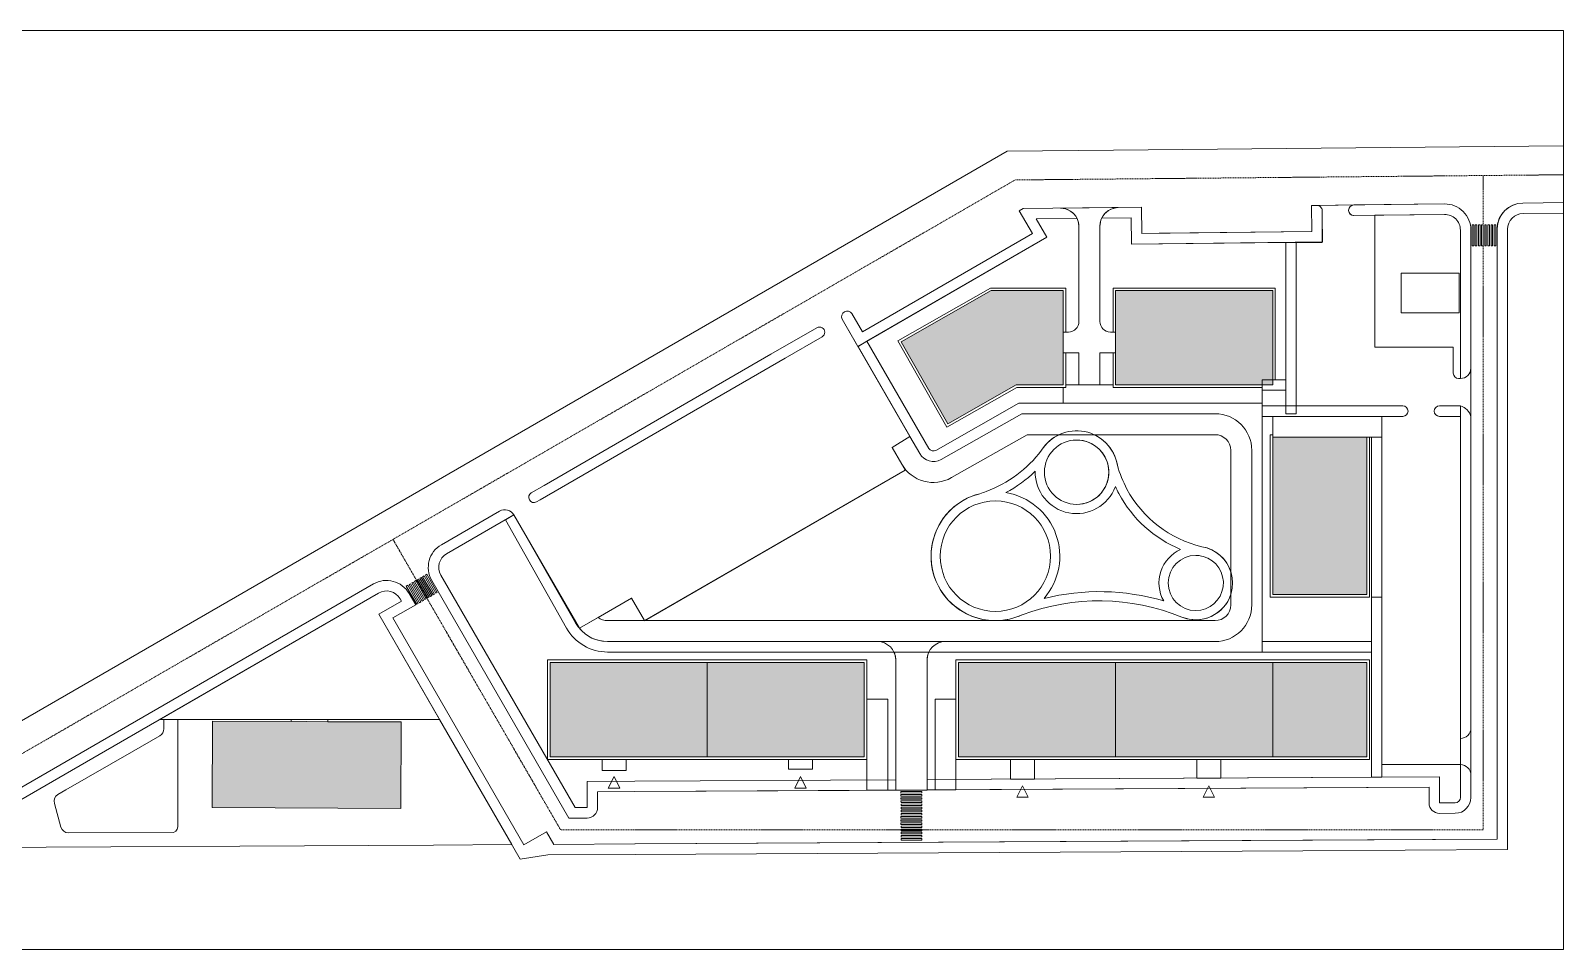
# Model space of a CAD drawing. Header units: millimetres. Extents: x 18162 to 7085488, y 72188 to 247925.
# Drawn here: x 4941821 to 5234571, y 72524 to 247925 of the extents above; entities that cross this region are included whole.
import ezdxf

# ---------------------------------------------------------------- set-up
doc = ezdxf.new("R2010")
doc.units = ezdxf.units.MM
doc.header["$MEASUREMENT"] = 0
doc.linetypes.add('Hidden Line', pattern=[317.5, 211.666667, -105.833333])
doc.layers.add('RENDER_REAL (5)_3_00 ET', color=7, linetype='Continuous')
doc.layers.add('RENDER_REAL (5)_3_Drawing & Figure', color=7, linetype='Continuous')

msp = doc.modelspace()

# ---------------------------------------------------------------- hatches: boundary and pattern name
at = {"layer": 'RENDER_REAL (5)_3_Drawing & Figure', "linetype": 'Continuous', "lineweight": 0}
for points in [[(5139055.5, 198287.8), (5125295.1, 198287.8), (5108117.9, 188519.2), (5117016.2, 172872.4), (5130055.4, 180287.8), (5139055.5, 180287.8)], [(5179055.5, 198287.8), (5149055.5, 198287.8), (5149055.5, 180287.8), (5179055.5, 180287.8)], [(5197055.5, 170288.2), (5179055.5, 170288.2), (5179055.5, 140288.2), (5197055.5, 140288.2)], [(5071055.5, 109288.6), (5071055.5, 127288.6), (5041055.5, 127288.6), (5041055.5, 109288.6)], [(5101055.5, 109288.6), (5101055.5, 127288.6), (5071055.5, 127288.6), (5071055.5, 109288.6)], [(5149055.5, 109288.6), (5149055.5, 127288.6), (5119055.5, 127288.6), (5119055.5, 109288.6)], [(5179055.5, 109288.6), (5179055.5, 127288.6), (5149055.5, 127288.6), (5149055.5, 109288.6)], [(5179055.5, 127288.6), (5179055.5, 109288.6), (5197055.5, 109288.6), (5197055.5, 127288.6)], [(5012575.9, 115933.7), (4976576.2, 116077.3), (4976510.4, 99577.4), (5012510.1, 99433.8)]]:
    msp.add_hatch(color=27, dxfattribs=at).paths.add_polyline_path(points)

# ---------------------------------------------------------------- linework, layer by layer
at = {"layer": 'RENDER_REAL (5)_3_00 ET', "color": 7, "linetype": 'Continuous', "lineweight": 5, "flags": 128}
msp.add_lwpolyline([(5234571.3, 225912.6), (5148663.3, 225101.1), (5128365.8, 224909.4), (5014768.3, 159308.9), (5001778.7, 151807.6), (4897950.3, 91848.6), (4898075.7, 72524.1)], dxfattribs=at)
at = {"layer": 'RENDER_REAL (5)_3_00 ET', "color": 8, "linetype": 'Hidden Line', "lineweight": 13, "flags": 128}
for points in [[(5234571.3, 220412.3), (5148715.2, 219601.3), (5129863.9, 219423.3), (5017518.8, 154546), (5004529.2, 147044.7), (4903471, 88685.5), (4903575.8, 72524.1)], [(5011024, 150795.4), (5043037.4, 95359.2), (5219271.3, 95359.2), (5219271.3, 220267.8)]]:
    msp.add_lwpolyline(points, dxfattribs=at)
at = {"layer": 'RENDER_REAL (5)_3_00 ET', "color": 7, "linetype": 'Continuous', "lineweight": 5, "flags": 128}
for points in [[(4909075.9, 72524.1), (4908991.6, 85522.3), (4946205.9, 107012.9), (4959195.5, 114514.2), (5007279.6, 142281.9, -0.41421356), (5014109.9, 140452.4), (5015360.2, 138287.5), (5011030.3, 135787), (5036034.5, 92488.2), (5040364.4, 94988.7), (5041767.5, 92559), (5057247.4, 92643.6), (5057301.9, 92643.9), (5221912.1, 93543.4), (5221910.3, 210013.3, -0.41093742), (5226854.3, 215013.1), (5234571.3, 215099.6)], [(5234571.3, 215099.6), (5226854.3, 215013.1, 0.40329022), (5221912.1, 210144.5), (5221912.1, 202074.7), (5221912.1, 93538.2), (5184784, 93337.1), (5057301.9, 92643.9), (5057247.4, 92643.6), (5041767.5, 92559), (5040364.4, 94988.7), (5036034.5, 92488.2), (5011030.3, 135787), (5015360.2, 138287.5), (5014109.9, 140452.4, 0.41421356), (5007279.6, 142281.9), (4959195.5, 114514.2), (4946205.9, 107012.9), (4920148.5, 91965.2)], [(4924147.9, 91965.2), (4947206.1, 105280.9), (4960195.7, 112782.2), (5008279.8, 140549.9, -0.41421356), (5012378, 139452.2), (5012628, 139019.3), (5008298.1, 136518.8), (5035302.8, 89756.1), (5040616.6, 90552.7), (5057258.4, 90643.6), (5057312.8, 90643.9), (5184784, 91340.5), (5223912.1, 91554.3), (5223910.5, 202074.7), (5223910.3, 210013.3, -0.41093742), (5226876.7, 213013.2), (5234571.3, 213099.5)]]:
    msp.add_lwpolyline(points, format="xyb", dxfattribs=at)
for points in [[(5211854.3, 214844.9, -0.41749732), (5216910.3, 209845.3), (5216911.9, 104489), (5216911.9, 101499.8, -0.4126183), (5213928.3, 98499.8), (5210939.2, 98483.5, -0.41421356), (5208928.3, 100472.6), (5208911.9, 103468), (5057247.2, 102643.7), (5050100.2, 102608.9), (5050116.6, 99604.7, -0.41421356), (5048127.6, 97593.8), (5044644.8, 97574.8), (5018439.8, 142952.8, -0.41421356), (5020269.3, 149783.1), (5031377.6, 156198, -0.41420588), (5034109.7, 155466.2), (5046623.6, 133823.6), (5056570.5, 139567.8), (5059071, 135237.9), (5108864.6, 163992.8), (5106364.2, 168322.7), (5109771.7, 170420.6), (5097325.9, 191972.4), (5096825.8, 192838.4, -0.39359746), (5097255.4, 194241.2, -0.39359745), (5098685.1, 193912.1), (5100685.5, 190448.2), (5133159.6, 209201.4), (5130659.2, 213531.3), (5131371, 213942.4), (5153978.7, 214195.9), (5154034.7, 209196.2), (5157374.5, 209233.6), (5186532.7, 209560.6), (5186476.6, 214560.3)], [(5188498.6, 213571.7, 0.41750165), (5187487.4, 214571.6), (5186476.6, 214560.3), (5186532.7, 209560.6), (5154034.7, 209196.2), (5153978.7, 214195.9), (5131371, 213942.4), (5130659.2, 213531.3), (5133159.6, 209201.4), (5100685.5, 190448.2), (5098685.1, 193912.1, 0.93150227), (5096825.8, 192838.4), (5097325.9, 191972.4), (5099826.3, 187642.6), (5135891.7, 208469.6), (5133870.2, 211970.3), (5141701.3, 212058.1, 0.28666972), (5138555.9, 214022.9), (5149554.6, 214146.2, 0.28502426), (5146398.6, 212110.7), (5152001.2, 212173.6), (5152057.3, 207173.9), (5188554.7, 207583.2), (5188498.6, 212582.8)], [(5149554.6, 214146.2), (5138555.9, 214022.9, -0.41421356), (5142055.9, 210522.9), (5142055.9, 192387.8, -0.41421356), (5140055.9, 190387.8), (5139055.5, 190387.8), (5139055.5, 186387.8), (5142055.9, 186387.8), (5142055.9, 180287.8), (5146055.9, 180287.8), (5146055.9, 186387.8), (5149055.5, 186387.8), (5149055.5, 190387.8), (5148055.9, 190387.8, -0.41421356), (5146055.9, 192387.8), (5146055.9, 210522.9, -0.41421356)], [(5193555.5, 213650.8, -0.4109331), (5194544.3, 214650.8), (5187487.4, 214571.6, -0.41750165), (5188498.6, 213571.7), (5188498.6, 212582.8), (5188498.6, 207508), (5183555.5, 207508), (5183555.5, 185008), (5183555.5, 176288.2), (5203910.8, 176288.2, -1), (5203910.8, 174288.2), (5199910.8, 174288.2), (5199910.8, 107788.2), (5214910.8, 107788.2, -0.41420924), (5216911.9, 105788.2), (5216911.7, 114788.2, -0.41421789), (5214911.7, 112788.2), (5214910.8, 174288.2), (5210910.8, 174288.2, -1), (5210910.8, 176288.2), (5213555.5, 176288.2), (5214910.9, 176288.2, -0.26555959), (5216910.9, 174288.2), (5216910.7, 183508, -0.41421668), (5214910.7, 181508), (5214555.5, 181508, -0.41421356), (5213555.5, 182508), (5213555.5, 187508), (5198555.5, 187508), (5198555.5, 207508), (5198554.2, 212695.6), (5194554.7, 212650.8, -0.41421356), (5193555.5, 213582.8)], [(5216910.3, 209845.3, 0.41749732), (5211854.3, 214844.9), (5194544.3, 214650.8, 0.4109331), (5193555.5, 213650.8), (5193555.5, 213582.8, 0.40048949), (5194509.2, 212650.2), (5211876.7, 212845, -0.41749732), (5214910.3, 209845.2), (5214910.8, 181508, 0.41283602), (5216910.7, 183498.6)], [(5142055.9, 210522.9, 0.11400643), (5141701.3, 212058.1), (5133870.2, 211970.3), (5135891.7, 208469.6), (5101559.7, 188643.5), (5113384.9, 168166.4, 0.41227876), (5114745.2, 167797.2), (5130584.3, 176787.8), (5139055.5, 176787.8), (5139055.5, 179787.8), (5130187.6, 179787.8), (5116828.7, 172190.6), (5107436, 188706.6), (5125162.8, 198787.8), (5139555.5, 198787.8), (5139555.5, 190387.8), (5140055.9, 190387.8, 0.41421356), (5142055.9, 192387.8)], [(5152057.3, 207173.9), (5152001.2, 212173.6), (5146398.6, 212110.7, 0.11554764), (5146055.9, 210522.9), (5146055.9, 192387.8, 0.41421356), (5148055.9, 190387.8), (5148555.5, 190387.8), (5148555.5, 198787.8), (5179555.5, 198787.8), (5179555.5, 181287.8), (5181555.5, 181287.8), (5181555.5, 207504.7)], [(5214910.3, 209845.2, 0.41749732), (5211876.7, 212845), (5198554.2, 212695.6), (5198555.5, 207508), (5198555.5, 187508), (5213555.5, 187508), (5213555.5, 182508, 0.41421356), (5214555.5, 181508), (5214910.7, 181508)], [(5091995.9, 191204, -1.00007436), (5092996, 189472), (5085959.9, 185408.8), (5039143.5, 158373.1), (5038439.5, 157966.6, -0.99996437), (5037439.4, 159698.6), (5039875.2, 161105.2), (5083227.8, 186140.5)], [(5092996, 189472, 1.00007436), (5091995.9, 191204), (5083227.8, 186140.5), (5039875.2, 161105.2), (5037439.4, 159698.6, 0.99996436), (5038439.5, 157966.6), (5039143.5, 158373.1), (5085959.9, 185408.8)], [(5113384.9, 168166.4), (5101559.7, 188643.6), (5099855.9, 187594.6), (5111652.9, 167166.3, 0.41227876), (5115733.9, 166058.7), (5131113.2, 174787.8), (5168055.5, 174787.8, -0.41421356), (5175055.5, 167787.8), (5175055.5, 138288.6, -0.41421356), (5168055.5, 131288.6), (5052012.2, 131288.6, -0.27082864), (5045912.8, 134853.9), (5034109.7, 155466.2), (5032525.5, 154551.3), (5044170.1, 133872.5, 0.27082864), (5052012.2, 129288.6), (5177055.5, 129288.6), (5177055.5, 176787.8), (5130584.3, 176787.8), (5114745.2, 167797.2, -0.41227876)], [(5214910.8, 176288.2), (5214911.9, 104489), (5214911.9, 101499.8, -0.4126183), (5213917.4, 100499.8), (5210928.3, 100483.5), (5210901, 105478.8), (5113055.5, 104947.1), (5113055.5, 102947), (5208911.9, 103468), (5208928.3, 100472.6, 0.41421356), (5210939.2, 98483.5), (5213928.3, 98499.8, 0.4126183), (5216911.9, 101499.8), (5216911.9, 104489), (5216910.9, 174288.3, 0.26555848), (5214910.9, 176288.2)], [(5177055.5, 176288.2), (5177055.5, 174288.2), (5203910.8, 174288.2, 1), (5203910.8, 176288.2)], [(5210910.8, 174288.2), (5214910.9, 174288.2), (5214910.9, 176288.2), (5210910.8, 176288.2, 1)], [(5111652.9, 167166.3), (5109773.1, 170421.5), (5106365.5, 168323.5), (5108189, 165165.9, 0.41227876), (5117711.3, 162581.7), (5132171.1, 170787.8), (5168055.5, 170787.8, -0.41421356), (5171055.5, 167787.8), (5171055.5, 138288.6, -0.41421356), (5168055.5, 135288.6), (5052012.3, 135288.6, -0.1628761), (5050206.7, 135892.8), (5046621.9, 133822.6, 0.22333281), (5052012.2, 131288.6), (5168055.5, 131288.6, 0.41421356), (5175055.5, 138288.6), (5175055.5, 167787.8, 0.41421356), (5168055.5, 174787.8), (5131113.2, 174787.8), (5115733.9, 166058.7, -0.41227876)], [(5132171.1, 170787.8), (5117711.3, 162581.7, -0.41227876), (5108189, 165165.9), (5106365.5, 168323.5), (5108864.6, 163992.8), (5059158.7, 135288.6), (5125946.4, 135288.6, -0.8797477), (5123128.1, 159522.4, 0.01351085), (5124326, 159930, 0.14355144), (5134893.1, 167800, -0.14548483), (5138265.5, 170787.8)], [(5149397.3, 164959.3, 0.68954261), (5134893.1, 167800, -0.14355144), (5124326, 159930, -0.01351085), (5123128.1, 159522.4, 1.09728035), (5131209.2, 136401.9, -0.18817369), (5161707.1, 135969.9, 1.11649193), (5165541.3, 149404.3, -0.21579469), (5151210.6, 160404.8, -0.05612627)], [(5168055.5, 170787.8), (5144944.4, 170787.8, -0.24595985), (5149397.3, 164959.3, 0.05612627), (5151210.6, 160404.8, 0.21579469), (5165541.3, 149404.3, -0.27977836), (5171055.5, 144629.6), (5171055.5, 167787.8, 0.41421356)], [(5141605, 157471.9, -1), (5141605, 169770.7, -1)], [(5141605, 169770.7, 1), (5141605, 157471.9, 0.46108847), (5147678.4, 164584.9, -0.01087574), (5147432.6, 165584.4, 0.32194961)], [(5135389.1, 139533, 0.58581188), (5128114.7, 159718.2, 0.06905185), (5133700.7, 163803.9, 0.84641423), (5149018.2, 160872.8, 0.01529392), (5149661.3, 159576.4, 0.17338822), (5161464.8, 148876.5, 0.43931114), (5158233.9, 139041.8, 0.13298979)], [(5133700.7, 163803.9, -0.06905185), (5128114.7, 159718.2, -0.58581188), (5135389.1, 139533, -0.13298979), (5158233.9, 139041.8, -0.43931114), (5161464.8, 148876.5, -0.17338822), (5149661.3, 159576.4, -0.01529392), (5149018.2, 160872.8, -0.84641423)], [(5126093.9, 137044.7, -1), (5126093.9, 158128.3, -1)], [(5126093.9, 158128.3, 1), (5126093.9, 137044.7, 1)], [(5034109.7, 155466.2, 0.41421356), (5031377.5, 156198), (5020269.3, 149783.1, 0.41421356), (5018439.8, 142952.8), (5044644.8, 97574.8), (5048127.6, 97593.8, 0.41421356), (5050116.6, 99604.7), (5050100.2, 102608.9), (5057247.2, 102643.7), (5111866.1, 102940.6), (5107055.5, 102940.6), (5107055.5, 104914.5), (5057236.9, 104643.7), (5048089.3, 104599.1), (5048116.7, 99593.8), (5045795.7, 99581.1), (5020171.8, 143953, -0.41421356), (5021269.4, 148051.2)], [(5032525.5, 154551.3), (5021269.4, 148051.2, 0.41421356), (5020171.8, 143953), (5045795.7, 99581.1), (5048116.7, 99593.8), (5048089.3, 104599.1), (5057236.9, 104643.7), (5107055.5, 104914.5), (5107055.5, 127788.6, 0.11118252), (5106717.8, 129288.6), (5052012.2, 129288.6, -0.27082864), (5044170.1, 133872.5)], [(5164365.9, 137204.5, -1), (5164365.9, 147746.3, -0.03969797), (5165198.9, 147680.1, 0.00622897), (5165774.9, 147554.5, -0.87308713)], [(5165198.9, 147680.1, 0.03969797), (5164365.9, 147746.3, 1), (5164365.9, 137204.5, 0.87308713), (5165774.9, 147554.5, -0.00622897)], [(5008279.8, 140549.9), (4966523.2, 116436.2), (4972597.9, 116436.2), (4991597.9, 116436.2), (4998597.9, 116436.2), (5017597.9, 116436.2), (5019895.5, 116436.2), (5008298.1, 136518.8), (5012628, 139019.3), (5012378, 139452.2, 0.41421356)], [(5059041.7, 135288.6), (5056570.5, 139567.8), (5050206.7, 135892.8, 0.1628761), (5052012.3, 135288.6)], [(5171055.5, 140288.2, -0.4353158), (5161707.1, 135969.9, 0.18817369), (5131209.2, 136401.9, -0.10461825), (5126241.4, 135288.6), (5168055.5, 135288.6, 0.41421356), (5171055.5, 138288.6)], [(5103555.5, 131288.6, -0.41421356), (5107055.5, 127788.6), (5107055.5, 102940.6), (5113055.5, 102940.6), (5113055.5, 127788.6, -0.41421356), (5116555.5, 131288.6)], [(5177055.5, 129288.6), (5113393.2, 129288.6, 0.11118252), (5113055.5, 127788.6), (5113055.5, 104947.1), (5198955.6, 105413.9), (5197910.8, 105413.9), (5197910.8, 129288.6)], [(4969910, 113748.4), (4969910, 116436.2), (4967243.6, 116436.2), (4967243.6, 114614.3, -0.26792274), (4966493.7, 113315.3), (4961539.9, 110454.6), (4948550.2, 102953.3), (4947041.7, 102082.2, 0.34196071), (4946346.6, 100381.8), (4947600.3, 95867.4, 0.33821705), (4949052.5, 94768.8), (4969128, 94862, 0.41288682), (4969911.2, 96353.4), (4969910, 107124.1)], [(5199910.8, 107788.2), (5199910.8, 105419.1), (5210901, 105478.8), (5210928.3, 100483.5), (5213917.4, 100499.8, 0.4126183), (5214911.9, 101499.8), (5214911.9, 104489), (5214911.8, 107788.2)]]:
    msp.add_lwpolyline(points, format="xyb", close=True, dxfattribs=at)
for points in [[(5181555.5, 207508), (5181555.5, 174788.2), (5183555.5, 174788.2), (5183555.5, 207508)], [(5142055.9, 180287.8), (5142055.9, 186387.8), (5139555.5, 186387.8), (5139555.5, 180287.8)], [(5146055.9, 186387.8), (5146055.9, 180287.8), (5148555.5, 180287.8), (5148555.5, 186387.8)], [(5148555.5, 180287.8), (5139555.5, 180287.8), (5139555.5, 179787.8), (5139055.5, 179787.8), (5139055.5, 176787.8), (5177055.5, 176787.8), (5177055.5, 179287.8), (5177055.5, 179787.8), (5148555.5, 179787.8)], [(5177055.5, 181287.8), (5177055.5, 179287.8), (5181555.5, 179287.8), (5181555.5, 181287.8)], [(5181555.5, 176288.2), (5181555.5, 179287.8), (5177055.5, 179287.8), (5177055.5, 176288.2)], [(5179055.5, 174288.2), (5177055.5, 174288.2), (5177055.5, 131288.6), (5197910.8, 131288.6), (5197910.8, 139788.2), (5197910.8, 170288.2), (5197555.5, 170288.2), (5197555.5, 139788.2), (5178555.5, 139788.2), (5178555.5, 170788.2), (5179055.5, 170788.2)], [(5198183, 174288.2), (5179055.5, 174288.2), (5179055.5, 170288.2), (5198183, 170288.2), (5199933, 170288.2), (5199933, 174288.2)], [(5199910.8, 170288.2), (5197910.8, 170288.2), (5197910.8, 139788.2), (5199910.8, 139788.2)], [(5199910.8, 105413.9), (5199910.8, 139788.2), (5197910.8, 139788.2), (5197910.8, 105413.9)], [(5177055.5, 131288.6), (5177055.5, 129288.6), (5197910.8, 129288.6), (5197910.8, 131288.6)], [(5101555.5, 108788.6), (5040555.5, 108788.6), (5040555.5, 127788.6), (5101555.5, 127788.6)], [(5178555.5, 127788.6), (5179555.5, 127788.6), (5197555.5, 127788.6), (5197555.5, 108788.6), (5179555.5, 108788.6), (5178555.5, 108788.6), (5118555.5, 108788.6), (5118555.5, 127788.6)], [(5105555.5, 108161.1), (5105555.5, 120288.6), (5101555.5, 120288.6), (5101555.5, 108161.1), (5101555.5, 102913.5), (5105555.5, 102913.5)], [(5118555.5, 108161.1), (5118555.5, 120288.6), (5114555.5, 120288.6), (5114555.5, 108161.1), (5114555.5, 102981.1), (5118555.5, 102981.1)], [(4966523.2, 116436.2), (4960195.7, 112782.2), (4947206.1, 105280.9), (4924147.9, 91965.2), (4920148.5, 91965.2), (4920049.2, 91907.9), (5018797.9, 92440.1), (5033706.4, 92520.4), (5019895.5, 116436.2), (5017597.9, 116436.2), (4998597.9, 116436.2), (4998597.9, 115989.4), (5012575.9, 115933.7), (5012510.1, 99433.8), (4976510.4, 99577.4), (4976576.2, 116077.3), (4991597.9, 116017.3), (4991597.9, 116436.2), (4972597.9, 116436.2)], [(5050955.5, 108788.6), (5050955.5, 106692.8), (5055555.5, 106692.8), (5055555.5, 108788.6)], [(5091155.5, 108788.6), (5086555.5, 108788.6), (5086555.5, 106899.1), (5091155.5, 106899.1)], [(5128955.5, 108788.6), (5128955.5, 105042.4), (5133555.5, 105042.4), (5133555.5, 108788.6)], [(5169155.5, 108788.6), (5164555.5, 108788.6), (5164555.5, 105235.3), (5169155.5, 105235.3)]]:
    msp.add_lwpolyline(points, close=True, dxfattribs=at)
at = {"layer": 'RENDER_REAL (5)_3_Drawing & Figure', "color": 7, "linetype": 'Continuous', "lineweight": 13, "flags": 128}
msp.add_lwpolyline([(4884521.3, 72524.1), (5234571.3, 72524.1), (5234571.3, 247925.2), (4884521.3, 247925.2)], close=True, dxfattribs=at)
at = {"layer": 'RENDER_REAL (5)_3_Drawing & Figure', "color": 7, "linetype": 'Continuous', "lineweight": 5, "flags": 128}
for points in [[(5217160.4, 206852.7), (5217460.4, 206853.1), (5217455.7, 210853.1), (5217155.7, 210852.7)], [(5217760.4, 206853.4), (5218060.4, 206853.8), (5218055.7, 210853.8), (5217755.7, 210853.4)], [(5218360.4, 206854.1), (5218660.4, 206854.5), (5218655.7, 210854.5), (5218355.7, 210854.1)], [(5218960.4, 206854.8), (5219260.4, 206855.2), (5219255.7, 210855.2), (5218955.7, 210854.8)], [(5219560.4, 206855.6), (5219860.4, 206855.9), (5219855.7, 210855.9), (5219555.7, 210855.5)], [(5220160.4, 206856.3), (5220460.4, 206856.6), (5220455.7, 210856.6), (5220155.7, 210856.3)], [(5220760.4, 206857), (5221060.4, 206857.3), (5221055.7, 210857.3), (5220755.7, 210857)], [(5221360.4, 206857.7), (5221660.4, 206858), (5221655.7, 210858), (5221355.7, 210857.7)], [(5203596, 194070.7), (5214658.1, 194070.7), (5214658.1, 201656.1), (5203596, 201656.1)], [(5139055.5, 198287.8), (5125295.1, 198287.8), (5108117.9, 188519.2), (5117016.2, 172872.4), (5130055.4, 180287.8), (5139055.5, 180287.8)], [(5179055.5, 198287.8), (5149055.5, 198287.8), (5149055.5, 180287.8), (5179055.5, 180287.8)], [(5197055.5, 170288.2), (5179055.5, 170288.2), (5179055.5, 140288.2), (5197055.5, 140288.2)], [(5018174.6, 139912.7), (5018434.4, 140062.8), (5016434, 143526.7), (5016174.2, 143376.7)], [(5018694.2, 140212.8), (5018954, 140362.8), (5016953.6, 143826.7), (5016693.8, 143676.7)], [(5019213.7, 140512.9), (5019473.5, 140662.9), (5017473.2, 144126.8), (5017213.4, 143976.8)], [(5015576.6, 138412.5), (5015836.4, 138562.5), (5013836.1, 142026.4), (5013576.3, 141876.4)], [(5016096.2, 138712.5), (5016356, 138862.6), (5014355.7, 142326.5), (5014095.9, 142176.4)], [(5016615.8, 139012.6), (5016875.6, 139162.6), (5014875.3, 142626.5), (5014615.5, 142476.5)], [(5017135.4, 139312.6), (5017395.2, 139462.7), (5015394.9, 142926.6), (5015135.1, 142776.6)], [(5017655, 139612.7), (5017914.8, 139762.7), (5015914.4, 143226.6), (5015654.6, 143076.6)], [(5071055.5, 109288.6), (5071055.5, 127288.6), (5041055.5, 127288.6), (5041055.5, 109288.6)], [(5101055.5, 109288.6), (5101055.5, 127288.6), (5071055.5, 127288.6), (5071055.5, 109288.6)], [(5149055.5, 109288.6), (5149055.5, 127288.6), (5119055.5, 127288.6), (5119055.5, 109288.6)], [(5179055.5, 109288.6), (5179055.5, 127288.6), (5149055.5, 127288.6), (5149055.5, 109288.6)], [(5179055.5, 127288.6), (5179055.5, 109288.6), (5197055.5, 109288.6), (5197055.5, 127288.6)], [(5012575.9, 115933.7), (4976576.2, 116077.3), (4976510.4, 99577.4), (5012510.1, 99433.8)], [(5053255.5, 105518.7), (5052155.5, 103318.7), (5054355.5, 103318.7)], [(5088855.5, 105518.7), (5087755.5, 103318.7), (5089955.5, 103318.7)], [(5112058.6, 102374.6), (5112058.2, 102674.6), (5108058.2, 102669.9), (5108058.6, 102369.9)], [(5131255.5, 103753.6), (5130155.5, 101553.6), (5132355.5, 101553.6)], [(5166855.5, 103753.6), (5165755.5, 101553.6), (5167955.5, 101553.6)], [(5112059.3, 101774.6), (5112058.9, 102074.6), (5108058.9, 102069.9), (5108059.3, 101769.9)], [(5112060, 101174.6), (5112059.6, 101474.6), (5108059.6, 101469.9), (5108060, 101169.9)], [(5112060.7, 100574.6), (5112060.3, 100874.6), (5108060.4, 100869.9), (5108060.7, 100569.9)], [(5112061.4, 99974.6), (5112061.1, 100274.6), (5108061.1, 100269.9), (5108061.4, 99969.9)], [(5112062.1, 99374.6), (5112061.8, 99674.6), (5108061.8, 99669.9), (5108062.1, 99369.9)], [(5112058.9, 97574.6), (5112058.6, 97874.6), (5108058.6, 97869.9), (5108058.9, 97569.9)], [(5112059.6, 96974.6), (5112059.3, 97274.6), (5108059.3, 97269.9), (5108059.6, 96969.9)], [(5112060.3, 96374.6), (5112060, 96674.6), (5108060, 96669.9), (5108060.4, 96369.9)], [(5112062.8, 98774.6), (5112062.5, 99074.6), (5108062.5, 99069.9), (5108062.8, 98769.9)], [(5112063.5, 98174.6), (5112063.2, 98474.6), (5108063.2, 98469.9), (5108063.5, 98169.9)], [(5112061.1, 95774.6), (5112060.7, 96074.6), (5108060.7, 96069.9), (5108061.1, 95769.9)], [(5112061.8, 95174.6), (5112061.4, 95474.6), (5108061.4, 95469.9), (5108061.8, 95169.9)], [(5112062.5, 94574.6), (5112062.1, 94874.6), (5108062.1, 94869.9), (5108062.5, 94569.9)], [(5112063.2, 93974.6), (5112062.8, 94274.6), (5108062.8, 94269.9), (5108063.2, 93969.9)], [(5112063.9, 93374.6), (5112063.5, 93674.6), (5108063.5, 93669.9), (5108063.9, 93369.9)]]:
    msp.add_lwpolyline(points, close=True, dxfattribs=at)

doc.saveas('drawing.dxf')
